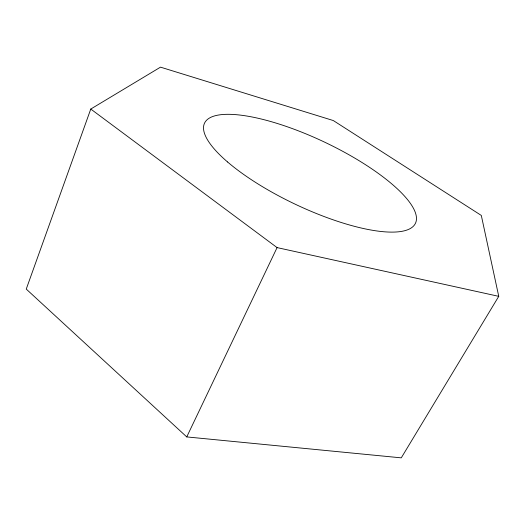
<?xml version="1.0" encoding="UTF-8"?>
<svg xmlns="http://www.w3.org/2000/svg" width="525" height="525" viewBox="0 0 525 525"><rect width="100%" height="100%" fill="white"/><g stroke="black" fill="none" stroke-linecap="round" stroke-linejoin="round"><path stroke-width="0.79" d="M90.772 109.049L26.25 289.091L186.749 436.918L401.271 457.852L498.75 296.343L481.307 215.434L333.309 120.553L160.506 67.147L90.772 109.049L277.082 247.597L498.75 296.343M186.749 436.918L277.082 247.597M227.574 161.982A116.74 34.335 25.4 0 0 409.52 228.939A116.74 34.335 25.4 0 0 292.655 128.697A116.74 34.335 25.4 0 0 227.574 161.982"/></g></svg>
